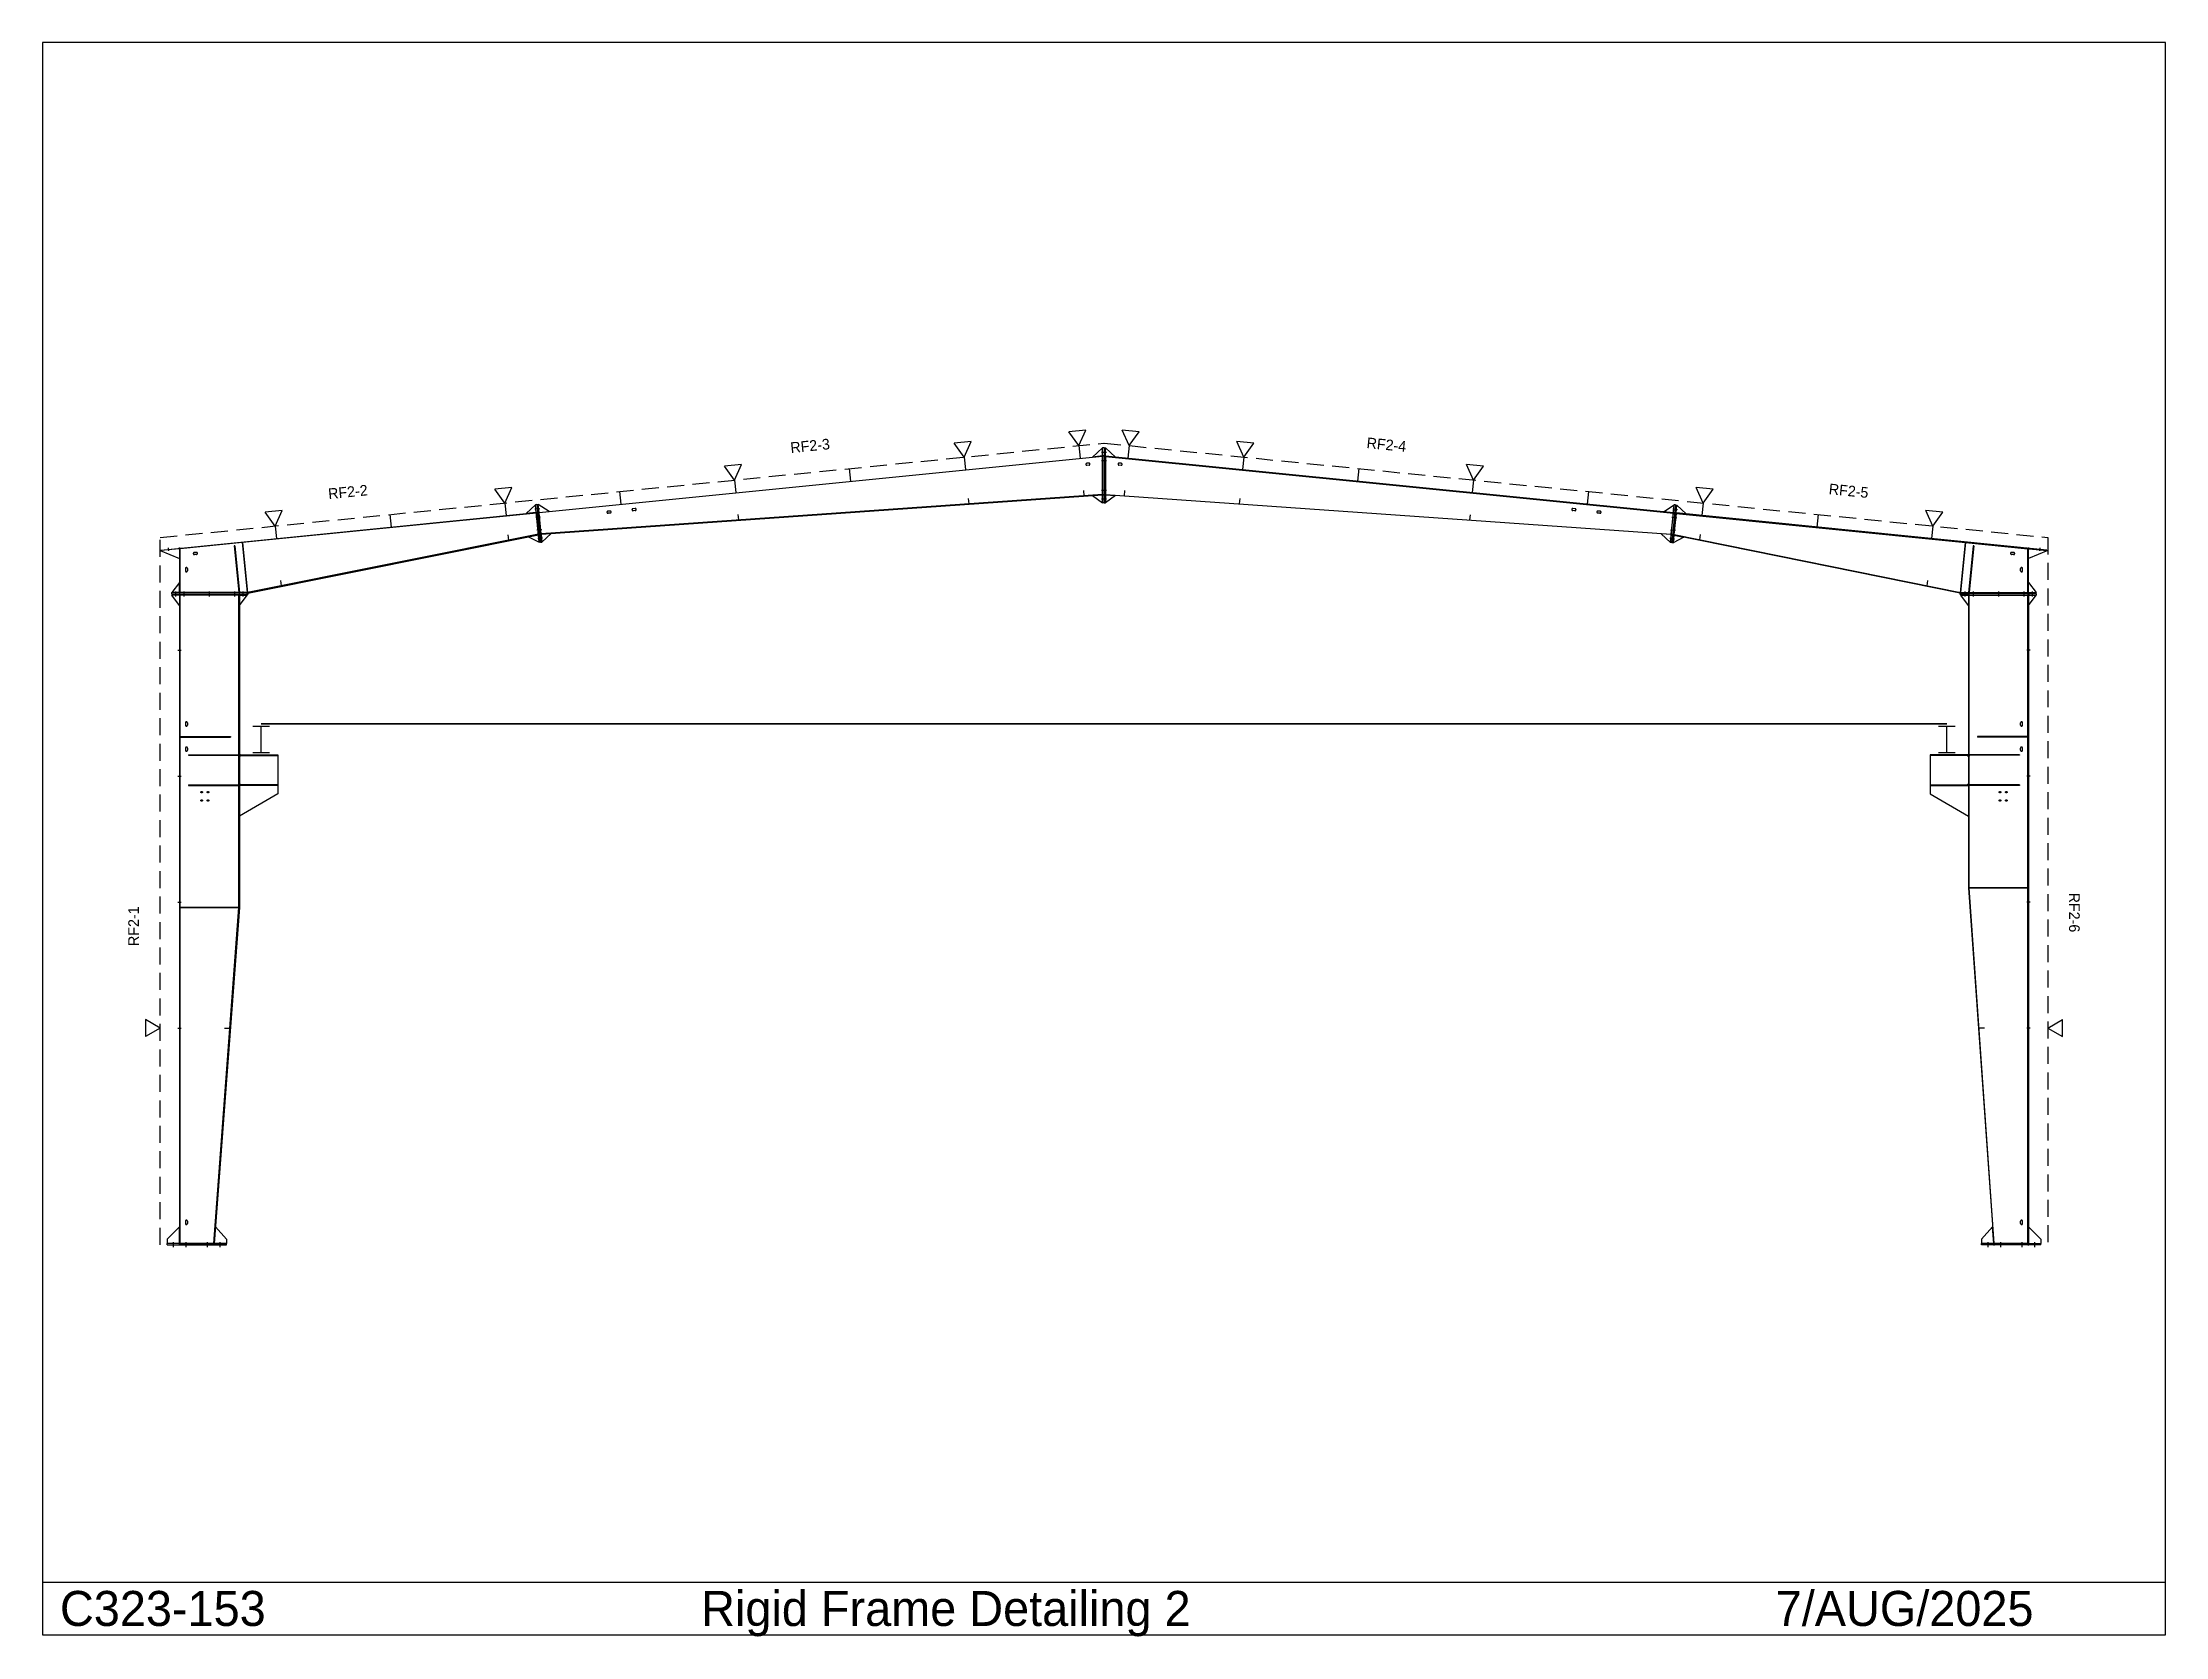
# Model space of a CAD drawing. Extents: x -1403 to 23873, y -4665 to 14314.
import ezdxf

# ---------------------------------------------------------------- set-up
doc = ezdxf.new("R2010")
doc.units = 0
doc.linetypes.add('CONTIN', pattern=[0])
doc.linetypes.add('DASHED', pattern=[303.3, 202.2, -101.1])
doc.layers.get('0').update_dxf_attribs({"linetype": 'CONTIN'})
for name, color, linetype in [('1', 7, 'CONTIN'), ('16', 7, 'CONTIN'), ('17', 7, 'CONTIN'), ('3', 7, 'CONTIN'), ('5', 5, 'DASHED'), ('8', 5, 'DASHED')]:
    doc.layers.add(name, color=color, linetype=linetype)

msp = doc.modelspace()

# ---------------------------------------------------------------- linework, layer by layer
for p, q in [((23872.9, 14313.517), (-1402.9, 14313.517)), ((-1402.9, 14313.517), (-1402.9, -4643.333)), ((23872.9, -4643.333), (23872.9, 14313.517)), ((-1402.9, -4017.757), (23872.9, -4017.757)), ((-1402.9, -4643.333), (23872.9, -4643.333))]:
    msp.add_line(p, q)
at = {"layer": '1'}
for p, q in [((4508.613, 8719.108), (11218.503, 9390.098)), ((11219, 9385.122), (4509.111, 8714.133)), ((11219, 9385.122), (4509.111, 8714.133)), ((11099.001, 9378.146), (11219, 9486.773)), ((11219, 9390.146), (11099.001, 9378.146)), ((11206.301, 9436.723), (11263.7, 9436.723)), ((11206.301, 9436.723), (11263.7, 9436.723)), ((11219, 9385.122), (11218.503, 9390.098)), ((11219, 9486.773), (11219, 9486.773)), ((11219, 9390.146), (11219, 9486.773)), ((11219, 8833.997), (11219, 9486.723)), ((11235, 9486.723), (11219, 9486.723)), ((11219, 9385.122), (11219, 8932.876)), ((11235, 9486.723), (11235, 8833.997)), ((11235, 9486.723), (11235, 8833.997)), ((11235, 9486.723), (11251, 9486.723)), ((11371, 9378.146), (11251, 9486.773)), ((11251, 9486.773), (11251, 9486.773)), ((11251, 9390.146), (11251, 9486.773)), ((11251, 8833.997), (11251, 9486.723)), ((11251, 9390.146), (11371, 9378.146)), ((11251, 9385.122), (11251.497, 9390.098)), ((11251, 9385.122), (11251, 8932.876)), ((11251, 9385.122), (18013.592, 8708.863)), ((11251, 9385.122), (18013.592, 8708.863)), ((18014.09, 8713.838), (11251.497, 9390.098)), ((11206.301, 9336.723), (11263.7, 9336.723)), ((11206.301, 9336.723), (11263.7, 9336.723)), ((11219, 8932.876), (4534.034, 8464.899)), ((11218.65, 8932.851), (4534.183, 8464.91)), ((4534.532, 8459.922), (11219, 8927.862)), ((11219, 8927.862), (11099.001, 8919.463)), ((11099.001, 8919.463), (11219, 8833.997)), ((11206.301, 8981.723), (11263.7, 8981.723)), ((11206.301, 8981.723), (11263.7, 8981.723)), ((11206.301, 8881.722), (11263.7, 8881.722)), ((11206.301, 8881.722), (11263.7, 8881.722)), ((11218.65, 8932.851), (11219, 8927.862)), ((11219, 8927.862), (11219, 8833.997)), ((11251, 8932.876), (17988.668, 8459.633)), ((11251.351, 8932.851), (11251, 8927.862)), ((17988.17, 8454.655), (11251, 8927.862)), ((11251, 8927.862), (11371, 8919.434)), ((11251, 8927.862), (11251, 8833.997)), ((11371, 8919.434), (11251, 8833.997)), ((11251.351, 8932.851), (17988.52, 8459.644)), ((10, 8270.252), (4476.672, 8716.919)), ((4477.269, 8710.949), (10.597, 8264.281)), ((4477.269, 8710.949), (979.248, 8361.146)), ((4357.268, 8704.979), (4467.319, 8810.453)), ((4476.672, 8716.919), (4357.268, 8704.979)), ((4459.657, 8759.438), (4516.772, 8765.148)), ((4459.657, 8759.438), (4516.772, 8765.148)), ((4483.239, 8812.045), (4467.319, 8810.453)), ((4512.096, 8362.686), (4467.319, 8810.453)), ((4467.319, 8810.453), (4467.319, 8810.453)), ((4476.672, 8716.919), (4467.319, 8810.453)), ((4469.608, 8659.934), (4526.723, 8665.646)), ((4469.608, 8659.934), (4526.723, 8665.646)), ((4477.269, 8710.949), (4476.672, 8716.919)), ((4477.269, 8710.949), (4502.303, 8460.609)), ((4483.239, 8812.045), (4499.16, 8813.637)), ((4483.239, 8812.045), (4528.017, 8364.277)), ((4483.239, 8812.045), (4528.017, 8364.277)), ((4543.938, 8365.87), (4499.16, 8813.637)), ((4628.018, 8731.048), (4499.16, 8813.637)), ((4499.16, 8813.637), (4499.16, 8813.637)), ((4508.613, 8719.108), (4499.16, 8813.637)), ((4508.613, 8719.108), (4628.018, 8731.048)), ((4509.111, 8714.133), (4508.613, 8719.108)), ((4534.034, 8464.899), (4509.111, 8714.133)), ((11235, 8833.997), (11219, 8833.997)), ((11219, 8833.997), (11219, 8833.997)), ((11235, 8833.997), (11251, 8833.997)), ((11251, 8833.997), (11251, 8833.997)), ((17894.684, 8725.778), (18023.541, 8808.367)), ((18014.09, 8713.838), (17894.684, 8725.778)), ((17978.766, 8360.6), (18023.541, 8808.367)), ((17988.668, 8459.633), (18013.592, 8708.863)), ((18039.461, 8806.774), (17994.686, 8359.008)), ((18039.461, 8806.774), (17994.686, 8359.008)), ((17995.979, 8660.375), (18053.094, 8654.664)), ((17995.979, 8660.375), (18053.094, 8654.664)), ((18005.928, 8759.878), (18063.045, 8754.167)), ((18005.928, 8759.878), (18063.045, 8754.167)), ((18010.605, 8357.415), (18055.381, 8805.183)), ((18013.592, 8708.863), (18014.09, 8713.838)), ((18014.09, 8713.838), (18023.541, 8808.367)), ((18045.432, 8705.679), (18020.396, 8455.315)), ((18039.461, 8806.774), (18023.541, 8808.367)), ((18023.541, 8808.367), (18023.541, 8808.367)), ((18039.461, 8806.774), (18055.381, 8805.183)), ((18045.432, 8705.679), (18046.029, 8711.648)), ((18045.432, 8705.679), (21490.752, 8361.146)), ((18045.432, 8705.679), (22459.404, 8264.281)), ((18046.029, 8711.648), (18055.381, 8805.183)), ((22460, 8270.252), (18046.029, 8711.648)), ((18046.029, 8711.648), (18165.434, 8699.708)), ((18165.434, 8699.708), (18055.381, 8805.183)), ((18055.381, 8805.183), (18055.381, 8805.183)), ((979.248, 8361.146), (236, 8286.822)), ((1039, 7763.629), (979.248, 8361.146)), ((979.248, 8361.146), (1039, 7763.629)), ((4502.303, 8460.609), (1039, 7763.629)), ((4501.525, 8460.453), (1039, 7763.629)), ((1040.578, 7755.786), (4503.104, 8452.61)), ((4503.104, 8452.61), (4384.884, 8428.818)), ((4384.884, 8428.818), (4512.096, 8362.686)), ((4484.533, 8510.678), (4541.648, 8516.39)), ((4484.533, 8510.678), (4541.648, 8516.39)), ((4494.484, 8411.175), (4551.599, 8416.886)), ((4494.484, 8411.175), (4551.599, 8416.886)), ((4501.525, 8460.453), (4503.104, 8452.61)), ((4503.104, 8452.61), (4512.096, 8362.686)), ((4528.017, 8364.277), (4512.096, 8362.686)), ((4512.096, 8362.686), (4512.096, 8362.686)), ((4528.017, 8364.277), (4543.938, 8365.87)), ((4534.034, 8464.899), (4534.034, 8464.899)), ((4534.183, 8464.91), (4534.532, 8459.922)), ((4534.532, 8459.922), (4654.292, 8468.307)), ((4534.532, 8459.922), (4543.938, 8365.87)), ((4654.292, 8468.307), (4543.938, 8365.87)), ((4543.938, 8365.87), (4543.938, 8365.87)), ((17988.172, 8454.655), (17868.414, 8463.067)), ((17868.414, 8463.067), (17978.766, 8360.6)), ((17971.104, 8411.615), (18028.219, 8405.904)), ((17971.104, 8411.615), (18028.219, 8405.904)), ((17988.172, 8454.655), (17978.766, 8360.6)), ((17994.686, 8359.008), (17978.766, 8360.6)), ((17978.766, 8360.6), (17978.766, 8360.6)), ((17981.053, 8511.119), (18038.168, 8505.408)), ((17981.053, 8511.119), (18038.168, 8505.408)), ((17988.52, 8459.644), (17988.17, 8454.655)), ((17988.668, 8459.633), (17988.668, 8459.633)), ((17994.686, 8359.008), (18010.605, 8357.415)), ((18019.596, 8447.314), (18010.605, 8357.415)), ((18137.799, 8423.343), (18010.605, 8357.415)), ((18010.605, 8357.415), (18010.605, 8357.415)), ((18021.188, 8455.155), (18019.596, 8447.314)), ((21429.41, 7755.789), (18019.596, 8447.314)), ((18019.596, 8447.314), (18137.799, 8423.343)), ((18020.396, 8455.315), (21431, 7763.629)), ((18021.188, 8455.155), (21431, 7763.629)), ((21431, 7763.629), (21490.752, 8361.146)), ((21490.752, 8361.146), (21431, 7763.629)), ((21490.752, 8361.146), (22234, 8286.822)), ((230, 8286.222), (0, 8263.222)), ((0, 8263.222), (230, 8171.222)), ((10.597, 8264.281), (10, 8270.252)), ((236, 8286.222), (230, 8286.222)), ((230, 8286.222), (230, 7763.629)), ((236, 7763.629), (236, 8286.822)), ((236, 7763.629), (236, 8286.222)), ((886.263, 8321.148), (880.293, 8320.552)), ((886.263, 8321.148), (880.293, 8320.552)), ((886.263, 8321.148), (880.293, 8320.552)), ((886.263, 8321.148), (880.293, 8320.552)), ((886.263, 8321.148), (880.293, 8320.552)), ((880.293, 8320.552), (936.015, 7763.331)), ((880.293, 8320.552), (936.015, 7763.331)), ((880.293, 8320.552), (936.015, 7763.331)), ((880.293, 8320.552), (936.015, 7763.331)), ((880.293, 8320.552), (936.015, 7763.331)), ((886.263, 8321.148), (941.985, 7763.928)), ((886.263, 8321.148), (941.985, 7763.928)), ((886.263, 8321.148), (941.985, 7763.928)), ((886.263, 8321.148), (941.985, 7763.928)), ((886.263, 8321.148), (941.985, 7763.928)), ((21583.736, 8321.148), (21528.014, 7763.928)), ((21583.736, 8321.148), (21528.014, 7763.928)), ((21583.736, 8321.148), (21528.014, 7763.928)), ((21583.736, 8321.148), (21528.014, 7763.928)), ((21583.736, 8321.148), (21528.014, 7763.928)), ((21589.709, 8320.552), (21533.986, 7763.331)), ((21589.709, 8320.552), (21533.986, 7763.331)), ((21589.709, 8320.552), (21533.986, 7763.331)), ((21589.709, 8320.552), (21533.986, 7763.331)), ((21589.709, 8320.552), (21533.986, 7763.331)), ((21589.709, 8320.552), (21583.736, 8321.148)), ((21589.709, 8320.552), (21583.736, 8321.148)), ((21589.709, 8320.552), (21583.736, 8321.148)), ((21589.709, 8320.552), (21583.736, 8321.148)), ((21589.709, 8320.552), (21583.736, 8321.148)), ((22234, 7763.629), (22234, 8286.822)), ((22234, 8286.222), (22234, 7763.629)), ((22234, 8286.222), (22240, 8286.222)), ((22240, 7763.629), (22240, 8286.222)), ((22240, 8286.222), (22470, 8263.222)), ((22470, 8263.222), (22240, 8171.222)), ((22459.404, 8264.281), (22460, 8270.252)), ((230, 7883.629), (136, 7763.629)), ((230, 7763.629), (230, 7883.629)), ((22240, 7763.629), (22240, 7883.629)), ((22240, 7883.629), (22334, 7763.629)), ((1036, 7763.629), (136, 7763.629)), ((136, 7747.629), (136, 7763.629)), ((136, 7763.629), (136, 7763.629)), ((230, 7763.629), (136, 7763.629)), ((136, 7747.629), (1036, 7747.629)), ((136, 7747.629), (136, 7731.629)), ((136, 7747.629), (1036, 7747.629)), ((1036, 7731.629), (136, 7731.629)), ((230, 7611.63), (136, 7731.629)), ((136, 7731.629), (136, 7731.629)), ((230, 7731.629), (136, 7731.629)), ((186, 7718.93), (186, 7776.329)), ((186, 7718.93), (186, 7776.329)), ((236, 7763.629), (230, 7763.629)), ((236, 7731.629), (230, 7731.629)), ((230, 7731.629), (230, 16)), ((230, 7731.629), (230, 7611.63)), ((1039, 7763.629), (236, 7763.629)), ((936, 7731.629), (236, 7731.629)), ((236, 4016), (236, 7731.629)), ((236, 16), (236, 7731.629)), ((286, 7718.93), (286, 7776.329)), ((286, 7718.93), (286, 7776.329)), ((586, 7718.93), (586, 7776.329)), ((586, 7718.93), (586, 7776.329)), ((886, 7718.93), (886, 7776.329)), ((886, 7718.93), (886, 7776.329)), ((936, 4016), (936, 7731.629)), ((936, 7731.629), (936, 7731.629)), ((936, 4016), (936, 7731.629)), ((936, 7731.629), (942, 7731.629)), ((941.985, 7763.928), (936.015, 7763.331)), ((941.985, 7763.928), (936.015, 7763.331)), ((941.985, 7763.928), (936.015, 7763.331)), ((941.985, 7763.928), (936.015, 7763.331)), ((941.985, 7763.928), (936.015, 7763.331)), ((942, 7731.629), (942, 4016)), ((942, 7731.629), (942, 7611.63)), ((942, 7611.63), (1036, 7731.629)), ((942, 7731.629), (1036, 7731.629)), ((986, 7718.93), (986, 7776.329)), ((986, 7718.93), (986, 7776.329)), ((1036, 7747.629), (1036, 7763.629)), ((1036, 7747.629), (1036, 7731.629)), ((1036, 7731.629), (1036, 7731.629)), ((1039, 7763.629), (1039, 7763.629)), ((1039, 7763.629), (1039, 7763.629)), ((1039, 7763.629), (1040.578, 7755.786)), ((21431, 7763.629), (21429.41, 7755.789)), ((21431, 7763.629), (21431, 7763.629)), ((21431, 7763.629), (21431, 7763.629)), ((21431, 7763.629), (22234, 7763.629)), ((21434, 7747.629), (21434, 7763.629)), ((21434, 7763.629), (22334, 7763.629)), ((22334, 7747.629), (21434, 7747.629)), ((22334, 7747.629), (21434, 7747.629)), ((21434, 7747.629), (21434, 7731.629)), ((21434, 7731.629), (22334, 7731.629)), ((21528, 7611.63), (21434, 7731.629)), ((21434, 7731.629), (21434, 7731.629)), ((21528, 7731.629), (21434, 7731.629)), ((21484.002, 7776.329), (21484.002, 7718.93)), ((21484.002, 7776.329), (21484.002, 7718.93)), ((21534, 7731.629), (21528, 7731.629)), ((21528, 7731.629), (21528, 4250)), ((21528, 7731.629), (21528, 7611.63)), ((21533.986, 7763.331), (21528.014, 7763.928)), ((21533.986, 7763.331), (21528.014, 7763.928)), ((21533.986, 7763.331), (21528.014, 7763.928)), ((21533.986, 7763.331), (21528.014, 7763.928)), ((21533.986, 7763.331), (21528.014, 7763.928)), ((21534, 4250), (21534, 7731.629)), ((21534, 7731.629), (21534, 7731.629)), ((21534, 7731.629), (22234, 7731.629)), ((21534, 4250), (21534, 7731.629)), ((21584, 7776.329), (21584, 7718.93)), ((21584, 7776.329), (21584, 7718.93)), ((21884, 7776.329), (21884, 7718.93)), ((21884, 7776.329), (21884, 7718.93)), ((22184, 7776.329), (22184, 7718.93)), ((22184, 7776.329), (22184, 7718.93)), ((22234, 7763.629), (22240, 7763.629)), ((22234, 4250), (22234, 7731.629)), ((22234, 16), (22234, 7731.629)), ((22234, 7731.629), (22240, 7731.629)), ((22240, 7763.629), (22334, 7763.629)), ((22240, 7731.629), (22240, 16)), ((22240, 7731.629), (22240, 7611.63)), ((22240, 7611.63), (22334, 7731.629)), ((22240, 7731.629), (22334, 7731.629)), ((22284, 7776.329), (22284, 7718.93)), ((22284, 7776.329), (22284, 7718.93)), ((22334, 7747.629), (22334, 7763.629)), ((22334, 7763.629), (22334, 7763.629)), ((22334, 7747.629), (22334, 7731.629)), ((22334, 7731.629), (22334, 7731.629)), ((236, 6050), (836, 6050)), ((236, 6050), (236, 6044)), ((236, 6050), (836, 6050)), ((236, 6050), (236, 6044)), ((236, 6050), (836, 6050)), ((236, 6050), (236, 6044)), ((236, 6050), (836, 6050)), ((236, 6050), (236, 6044)), ((236, 6050), (836, 6050)), ((236, 6050), (236, 6044)), ((236, 6044), (836, 6044)), ((236, 6044), (836, 6044)), ((236, 6044), (836, 6044)), ((236, 6044), (836, 6044)), ((236, 6044), (836, 6044)), ((336, 5834), (936, 5834)), ((336, 5834), (336, 5828)), ((336, 5834), (936, 5834)), ((336, 5834), (336, 5828)), ((336, 5834), (936, 5834)), ((336, 5834), (336, 5828)), ((336, 5834), (936, 5834)), ((336, 5834), (336, 5828)), ((336, 5834), (936, 5834)), ((336, 5834), (336, 5828)), ((336, 5828), (936, 5828)), ((336, 5828), (936, 5828)), ((336, 5828), (936, 5828)), ((336, 5828), (936, 5828)), ((336, 5828), (936, 5828)), ((836, 6050), (836, 6044)), ((836, 6050), (836, 6044)), ((836, 6050), (836, 6044)), ((836, 6050), (836, 6044)), ((836, 6050), (836, 6044)), ((936, 5834), (936, 5828)), ((936, 5834), (936, 5828)), ((936, 5834), (936, 5828)), ((936, 5834), (936, 5828)), ((936, 5834), (936, 5828)), ((942, 5834), (1400, 5834)), ((942, 5834), (1400, 5834)), ((942, 5834), (1400, 5834)), ((942, 5834), (1400, 5834)), ((942, 5834), (1400, 5834)), ((942, 5826), (1400, 5826)), ((942, 5826), (1400, 5826)), ((942, 5826), (1400, 5826)), ((942, 5826), (1400, 5826)), ((942, 5826), (1400, 5826)), ((1400, 5834), (1400, 5468)), ((1400, 5834), (1400, 5468)), ((1400, 5834), (1400, 5468)), ((1400, 5834), (1400, 5468)), ((1400, 5834), (1400, 5468)), ((21528, 5834), (21070, 5834)), ((21070, 5834), (21070, 5468)), ((21528, 5834), (21070, 5834)), ((21070, 5834), (21070, 5468)), ((21528, 5834), (21070, 5834)), ((21070, 5834), (21070, 5468)), ((21528, 5834), (21070, 5834)), ((21070, 5834), (21070, 5468)), ((21528, 5834), (21070, 5834)), ((21070, 5834), (21070, 5468)), ((21528, 5826), (21070, 5826)), ((21528, 5826), (21070, 5826)), ((21528, 5826), (21070, 5826)), ((21528, 5826), (21070, 5826)), ((21528, 5826), (21070, 5826)), ((22134, 5834), (21534, 5834)), ((21534, 5834), (21534, 5828)), ((22134, 5834), (21534, 5834)), ((21534, 5834), (21534, 5828)), ((22134, 5834), (21534, 5834)), ((21534, 5834), (21534, 5828)), ((22134, 5834), (21534, 5834)), ((21534, 5834), (21534, 5828)), ((22134, 5834), (21534, 5834)), ((21534, 5834), (21534, 5828)), ((22134, 5828), (21534, 5828)), ((22134, 5828), (21534, 5828)), ((22134, 5828), (21534, 5828)), ((22134, 5828), (21534, 5828)), ((22134, 5828), (21534, 5828)), ((22234, 6050), (21634, 6050)), ((21634, 6050), (21634, 6044)), ((22234, 6050), (21634, 6050)), ((21634, 6050), (21634, 6044)), ((22234, 6050), (21634, 6050)), ((21634, 6050), (21634, 6044)), ((22234, 6050), (21634, 6050)), ((21634, 6050), (21634, 6044)), ((22234, 6050), (21634, 6050)), ((21634, 6050), (21634, 6044)), ((22234, 6044), (21634, 6044)), ((22234, 6044), (21634, 6044)), ((22234, 6044), (21634, 6044)), ((22234, 6044), (21634, 6044)), ((22234, 6044), (21634, 6044)), ((22134, 5834), (22134, 5828)), ((22134, 5834), (22134, 5828)), ((22134, 5834), (22134, 5828)), ((22134, 5834), (22134, 5828)), ((22134, 5834), (22134, 5828)), ((22234, 6050), (22234, 6044)), ((22234, 6050), (22234, 6044)), ((22234, 6050), (22234, 6044)), ((22234, 6050), (22234, 6044)), ((22234, 6050), (22234, 6044)), ((336, 5474), (936, 5474)), ((336, 5474), (336, 5468)), ((336, 5474), (936, 5474)), ((336, 5474), (336, 5468)), ((336, 5474), (936, 5474)), ((336, 5474), (336, 5468)), ((336, 5474), (936, 5474)), ((336, 5474), (336, 5468)), ((336, 5474), (936, 5474)), ((336, 5474), (336, 5468)), ((336, 5468), (936, 5468)), ((336, 5468), (936, 5468)), ((336, 5468), (936, 5468)), ((336, 5468), (936, 5468)), ((336, 5468), (936, 5468)), ((936, 5474), (936, 5468)), ((936, 5474), (936, 5468)), ((936, 5474), (936, 5468)), ((936, 5474), (936, 5468)), ((936, 5474), (936, 5468)), ((1400, 5476), (942, 5476)), ((1400, 5476), (942, 5476)), ((1400, 5476), (942, 5476)), ((1400, 5476), (942, 5476)), ((1400, 5476), (942, 5476)), ((1400, 5468), (942, 5468)), ((1400, 5468), (942, 5468)), ((1400, 5468), (942, 5468)), ((1400, 5468), (942, 5468)), ((1400, 5468), (942, 5468)), ((1400, 5368), (942, 5103.573)), ((1400, 5468), (1400, 5368)), ((21070, 5476), (21528, 5476)), ((21070, 5476), (21528, 5476)), ((21070, 5476), (21528, 5476)), ((21070, 5476), (21528, 5476)), ((21070, 5476), (21528, 5476)), ((21070, 5468), (21528, 5468)), ((21070, 5468), (21070, 5368)), ((21070, 5468), (21528, 5468)), ((21070, 5468), (21528, 5468)), ((21070, 5468), (21528, 5468)), ((21070, 5468), (21528, 5468)), ((21070, 5368), (21528, 5103.573)), ((22134, 5474), (21534, 5474)), ((21534, 5474), (21534, 5468)), ((22134, 5474), (21534, 5474)), ((21534, 5474), (21534, 5468)), ((22134, 5474), (21534, 5474)), ((21534, 5474), (21534, 5468)), ((22134, 5474), (21534, 5474)), ((21534, 5474), (21534, 5468)), ((22134, 5474), (21534, 5474)), ((21534, 5474), (21534, 5468)), ((22134, 5468), (21534, 5468)), ((22134, 5468), (21534, 5468)), ((22134, 5468), (21534, 5468)), ((22134, 5468), (21534, 5468)), ((22134, 5468), (21534, 5468)), ((22134, 5474), (22134, 5468)), ((22134, 5474), (22134, 5468)), ((22134, 5474), (22134, 5468)), ((22134, 5474), (22134, 5468)), ((22134, 5474), (22134, 5468)), ((21534, 4250), (21528, 4250)), ((21534, 4250), (21528.014, 4249.576)), ((21528.014, 4249.576), (21827.984, 16)), ((21834.002, 16), (21534, 4250)), ((21534, 4250), (21534, 4250)), ((21534, 4250), (22234, 4250)), ((22234, 4250), (21534, 4250)), ((21833.971, 16.424), (21534, 4250)), ((22234, 16), (22234, 4250)), ((936, 4016), (236, 4016)), ((236, 16), (236, 4016)), ((236, 4016), (936, 4016)), ((636, 16), (936, 4016)), ((636.034, 16.449), (936, 4016)), ((941.983, 4015.551), (642.017, 16)), ((936, 4016), (936, 4016)), ((936, 4016), (941.983, 4015.551)), ((936, 4016), (942, 4016)), ((230, 213), (83, 66)), ((83, 66), (83, 16)), ((787.808, 16), (83, 16)), ((83, 0), (83, 16)), ((230, 16), (83, 16)), ((83, 0), (787.808, 0)), ((158, -28.7), (158, 28.7)), ((230, 16), (230, 213)), ((236, 16), (230, 16)), ((236, 16), (636, 16)), ((308, -28.7), (308, 28.7)), ((562.808, -28.7), (562.808, 28.7)), ((636.034, 16.449), (642.017, 16)), ((642.017, 16), (656.701, 211.792)), ((642.017, 16), (787.808, 16)), ((656.701, 211.792), (787.808, 66)), ((712.808, -28.7), (712.808, 28.7)), ((787.808, 66), (787.808, 16)), ((787.808, 0), (787.808, 16)), ((21814.107, 211.858), (21682.127, 66)), ((21682.127, 66), (21682.127, 16)), ((21682.127, 0), (21682.127, 16)), ((21682.127, 16), (22387, 16)), ((21827.984, 16), (21682.127, 16)), ((22387, 0), (21682.127, 0)), ((21757.127, 28.7), (21757.127, -28.7)), ((21827.984, 16), (21814.107, 211.858)), ((21833.971, 16.424), (21827.984, 16)), ((22234, 16), (21834.002, 16)), ((21907.127, 28.7), (21907.127, -28.7)), ((22162, 28.7), (22162, -28.7)), ((22234, 16), (22240, 16)), ((22240, 16), (22240, 213)), ((22240, 213), (22387, 66)), ((22240, 16), (22387, 16)), ((22312, 28.7), (22312, -28.7)), ((22387, 66), (22387, 16)), ((22387, 0), (22387, 16))]:
    msp.add_line(p, q, dxfattribs=at)
for centre, radius in [((11235, 9391.747), 6.35), ((11235, 9391.747), 6.35), ((11235, 8928.987), 6.35), ((11235, 8928.983), 6.35), ((4492.593, 8718.511), 6.35), ((4492.692, 8717.516), 6.35), ((18030.01, 8712.245), 6.35), ((18030.109, 8713.241), 6.35), ((4518.563, 8458.805), 6.35), ((4518.866, 8455.782), 6.35), ((18003.836, 8450.511), 6.35), ((18004.139, 8453.534), 6.35), ((230, 8292.252), 6.35), ((22240, 8292.252), 6.35), ((230, 7747.629), 6.35), ((230, 7747.629), 6.35), ((942, 7747.629), 6.35), ((1036, 7747.629), 6.35), ((21434, 7747.629), 6.35), ((21528, 7747.629), 6.35), ((22240, 7747.629), 6.35), ((22240, 7747.629), 6.35), ((942, 5826), 12.7), ((21528, 5826), 12.7), ((942, 5476), 12.7), ((21528, 5476), 12.7), ((230, 0), 6.35), ((640.817, 0), 6.35), ((21829.119, 0), 6.35), ((22240, 0), 6.35)]:
    msp.add_circle(centre, radius, dxfattribs=at)
at = {"layer": '17'}
for p, q in [((11228.65, 9391.747), (11241.351, 9391.747)), ((11228.65, 9391.747), (11241.351, 9391.747)), ((11228.65, 9391.747), (11241.351, 9391.747)), ((11228.65, 9391.747), (11241.351, 9391.747)), ((11228.65, 9391.747), (11241.351, 9391.747)), ((11228.65, 9391.747), (11241.351, 9391.747)), ((11228.65, 9391.747), (11241.351, 9391.747)), ((11228.65, 9391.747), (11241.351, 9391.747)), ((11228.65, 9391.747), (11241.351, 9391.747)), ((11228.65, 9391.747), (11241.351, 9391.747)), ((11235, 9385.397), (11235, 9398.098)), ((11235, 9385.397), (11235, 9398.098)), ((11235, 9385.397), (11235, 9398.098)), ((11235, 9385.397), (11235, 9398.098)), ((11235, 9385.397), (11235, 9398.098)), ((11235, 9385.397), (11235, 9398.098)), ((11235, 9385.397), (11235, 9398.098)), ((11235, 9385.397), (11235, 9398.098)), ((11235, 9385.397), (11235, 9398.098)), ((11235, 9385.397), (11235, 9398.098)), ((11228.65, 8928.987), (11241.351, 8928.987)), ((11228.65, 8928.987), (11241.351, 8928.987)), ((11228.65, 8928.987), (11241.351, 8928.987)), ((11228.65, 8928.987), (11241.351, 8928.987)), ((11228.65, 8928.987), (11241.351, 8928.987)), ((11228.65, 8928.983), (11241.351, 8928.983)), ((11228.65, 8928.983), (11241.351, 8928.983)), ((11228.65, 8928.983), (11241.351, 8928.983)), ((11228.65, 8928.983), (11241.351, 8928.983)), ((11228.65, 8928.983), (11241.351, 8928.983)), ((11235, 8922.638), (11235, 8935.338)), ((11235, 8922.638), (11235, 8935.338)), ((11235, 8922.638), (11235, 8935.338)), ((11235, 8922.638), (11235, 8935.338)), ((11235, 8922.638), (11235, 8935.338)), ((11235, 8922.634), (11235, 8935.334)), ((11235, 8922.634), (11235, 8935.334)), ((11235, 8922.634), (11235, 8935.334)), ((11235, 8922.634), (11235, 8935.334)), ((11235, 8922.634), (11235, 8935.334)), ((4486.243, 8718.511), (4498.943, 8718.511)), ((4486.243, 8718.511), (4498.943, 8718.511)), ((4486.243, 8718.511), (4498.943, 8718.511)), ((4486.243, 8718.511), (4498.943, 8718.511)), ((4486.243, 8718.511), (4498.943, 8718.511)), ((4486.342, 8717.516), (4499.042, 8717.516)), ((4486.342, 8717.516), (4499.042, 8717.516)), ((4486.342, 8717.516), (4499.042, 8717.516)), ((4486.342, 8717.516), (4499.042, 8717.516)), ((4486.342, 8717.516), (4499.042, 8717.516)), ((4492.593, 8712.161), (4492.593, 8724.861)), ((4492.593, 8712.161), (4492.593, 8724.861)), ((4492.593, 8712.161), (4492.593, 8724.861)), ((4492.593, 8712.161), (4492.593, 8724.861)), ((4492.593, 8712.161), (4492.593, 8724.861)), ((4492.692, 8711.166), (4492.692, 8723.866)), ((4492.692, 8711.166), (4492.692, 8723.866)), ((4492.692, 8711.166), (4492.692, 8723.866)), ((4492.692, 8711.166), (4492.692, 8723.866)), ((4492.692, 8711.166), (4492.692, 8723.866)), ((18023.66, 8712.245), (18036.359, 8712.245)), ((18023.66, 8712.245), (18036.359, 8712.245)), ((18023.66, 8712.245), (18036.359, 8712.245)), ((18023.66, 8712.245), (18036.359, 8712.245)), ((18023.66, 8712.245), (18036.359, 8712.245)), ((18023.758, 8713.241), (18036.459, 8713.241)), ((18023.758, 8713.241), (18036.459, 8713.241)), ((18023.758, 8713.241), (18036.459, 8713.241)), ((18023.758, 8713.241), (18036.459, 8713.241)), ((18023.758, 8713.241), (18036.459, 8713.241)), ((18030.01, 8705.896), (18030.01, 8718.596)), ((18030.01, 8705.896), (18030.01, 8718.596)), ((18030.01, 8705.896), (18030.01, 8718.596)), ((18030.01, 8705.896), (18030.01, 8718.596)), ((18030.01, 8705.896), (18030.01, 8718.596)), ((18030.109, 8706.891), (18030.109, 8719.591)), ((18030.109, 8706.891), (18030.109, 8719.591)), ((18030.109, 8706.891), (18030.109, 8719.591)), ((18030.109, 8706.891), (18030.109, 8719.591)), ((18030.109, 8706.891), (18030.109, 8719.591)), ((4512.214, 8458.805), (4524.914, 8458.805)), ((4512.214, 8458.805), (4524.914, 8458.805)), ((4512.214, 8458.805), (4524.914, 8458.805)), ((4512.214, 8458.805), (4524.914, 8458.805)), ((4512.214, 8458.805), (4524.914, 8458.805)), ((4512.516, 8455.782), (4525.216, 8455.782)), ((4512.516, 8455.782), (4525.216, 8455.782)), ((4512.516, 8455.782), (4525.216, 8455.782)), ((4512.516, 8455.782), (4525.216, 8455.782)), ((4512.516, 8455.782), (4525.216, 8455.782)), ((4518.563, 8452.454), (4518.563, 8465.154)), ((4518.563, 8452.454), (4518.563, 8465.154)), ((4518.563, 8452.454), (4518.563, 8465.154)), ((4518.563, 8452.454), (4518.563, 8465.154)), ((4518.563, 8452.454), (4518.563, 8465.154)), ((4518.866, 8449.433), (4518.866, 8462.132)), ((4518.866, 8449.433), (4518.866, 8462.132)), ((4518.866, 8449.433), (4518.866, 8462.132)), ((4518.866, 8449.433), (4518.866, 8462.132)), ((4518.866, 8449.433), (4518.866, 8462.132)), ((17997.486, 8450.511), (18010.186, 8450.511)), ((17997.486, 8450.511), (18010.186, 8450.511)), ((17997.486, 8450.511), (18010.186, 8450.511)), ((17997.486, 8450.511), (18010.186, 8450.511)), ((17997.486, 8450.511), (18010.186, 8450.511)), ((17997.787, 8453.534), (18010.488, 8453.534)), ((17997.787, 8453.534), (18010.488, 8453.534)), ((17997.787, 8453.534), (18010.488, 8453.534)), ((17997.787, 8453.534), (18010.488, 8453.534)), ((17997.787, 8453.534), (18010.488, 8453.534)), ((18003.836, 8444.161), (18003.836, 8456.861)), ((18003.836, 8444.161), (18003.836, 8456.861)), ((18003.836, 8444.161), (18003.836, 8456.861)), ((18003.836, 8444.161), (18003.836, 8456.861)), ((18003.836, 8444.161), (18003.836, 8456.861)), ((18004.139, 8447.185), (18004.139, 8459.884)), ((18004.139, 8447.185), (18004.139, 8459.884)), ((18004.139, 8447.185), (18004.139, 8459.884)), ((18004.139, 8447.185), (18004.139, 8459.884)), ((18004.139, 8447.185), (18004.139, 8459.884)), ((223.65, 8292.252), (236.35, 8292.252)), ((223.65, 8292.252), (236.35, 8292.252)), ((223.65, 8292.252), (236.35, 8292.252)), ((223.65, 8292.252), (236.35, 8292.252)), ((223.65, 8292.252), (236.35, 8292.252)), ((230, 8285.902), (230, 8298.602)), ((230, 8285.902), (230, 8298.602)), ((230, 8285.902), (230, 8298.602)), ((230, 8285.902), (230, 8298.602)), ((230, 8285.902), (230, 8298.602)), ((22233.65, 8292.252), (22246.35, 8292.252)), ((22233.65, 8292.252), (22246.35, 8292.252)), ((22233.65, 8292.252), (22246.35, 8292.252)), ((22233.65, 8292.252), (22246.35, 8292.252)), ((22233.65, 8292.252), (22246.35, 8292.252)), ((22240, 8285.902), (22240, 8298.602)), ((22240, 8285.902), (22240, 8298.602)), ((22240, 8285.902), (22240, 8298.602)), ((22240, 8285.902), (22240, 8298.602)), ((22240, 8285.902), (22240, 8298.602)), ((223.65, 7747.629), (236.35, 7747.629)), ((223.65, 7747.629), (236.35, 7747.629)), ((223.65, 7747.629), (236.35, 7747.629)), ((223.65, 7747.629), (236.35, 7747.629)), ((223.65, 7747.629), (236.35, 7747.629)), ((223.65, 7747.629), (236.35, 7747.629)), ((223.65, 7747.629), (236.35, 7747.629)), ((223.65, 7747.629), (236.35, 7747.629)), ((223.65, 7747.629), (236.35, 7747.629)), ((223.65, 7747.629), (236.35, 7747.629)), ((230, 7741.279), (230, 7753.979)), ((230, 7741.279), (230, 7753.979)), ((230, 7741.279), (230, 7753.979)), ((230, 7741.279), (230, 7753.979)), ((230, 7741.279), (230, 7753.979)), ((230, 7741.279), (230, 7753.979)), ((230, 7741.279), (230, 7753.979)), ((230, 7741.279), (230, 7753.979)), ((230, 7741.279), (230, 7753.979)), ((230, 7741.279), (230, 7753.979)), ((935.65, 7747.629), (948.35, 7747.629)), ((935.65, 7747.629), (948.35, 7747.629)), ((935.65, 7747.629), (948.35, 7747.629)), ((935.65, 7747.629), (948.35, 7747.629)), ((935.65, 7747.629), (948.35, 7747.629)), ((942, 7741.279), (942, 7753.979)), ((942, 7741.279), (942, 7753.979)), ((942, 7741.279), (942, 7753.979)), ((942, 7741.279), (942, 7753.979)), ((942, 7741.279), (942, 7753.979)), ((1029.65, 7747.629), (1042.35, 7747.629)), ((1029.65, 7747.629), (1042.35, 7747.629)), ((1029.65, 7747.629), (1042.35, 7747.629)), ((1029.65, 7747.629), (1042.35, 7747.629)), ((1029.65, 7747.629), (1042.35, 7747.629)), ((1036, 7741.279), (1036, 7753.979)), ((1036, 7741.279), (1036, 7753.979)), ((1036, 7741.279), (1036, 7753.979)), ((1036, 7741.279), (1036, 7753.979)), ((1036, 7741.279), (1036, 7753.979)), ((21427.65, 7747.629), (21440.35, 7747.629)), ((21427.65, 7747.629), (21440.35, 7747.629)), ((21427.65, 7747.629), (21440.35, 7747.629)), ((21427.65, 7747.629), (21440.35, 7747.629)), ((21427.65, 7747.629), (21440.35, 7747.629)), ((21434, 7741.279), (21434, 7753.979)), ((21434, 7741.279), (21434, 7753.979)), ((21434, 7741.279), (21434, 7753.979)), ((21434, 7741.279), (21434, 7753.979)), ((21434, 7741.279), (21434, 7753.979)), ((21521.65, 7747.629), (21534.35, 7747.629)), ((21521.65, 7747.629), (21534.35, 7747.629)), ((21521.65, 7747.629), (21534.35, 7747.629)), ((21521.65, 7747.629), (21534.35, 7747.629)), ((21521.65, 7747.629), (21534.35, 7747.629)), ((21528, 7741.279), (21528, 7753.979)), ((21528, 7741.279), (21528, 7753.979)), ((21528, 7741.279), (21528, 7753.979)), ((21528, 7741.279), (21528, 7753.979)), ((21528, 7741.279), (21528, 7753.979)), ((22233.65, 7747.629), (22246.35, 7747.629)), ((22233.65, 7747.629), (22246.35, 7747.629)), ((22233.65, 7747.629), (22246.35, 7747.629)), ((22233.65, 7747.629), (22246.35, 7747.629)), ((22233.65, 7747.629), (22246.35, 7747.629)), ((22233.65, 7747.629), (22246.35, 7747.629)), ((22233.65, 7747.629), (22246.35, 7747.629)), ((22233.65, 7747.629), (22246.35, 7747.629)), ((22233.65, 7747.629), (22246.35, 7747.629)), ((22233.65, 7747.629), (22246.35, 7747.629)), ((22240, 7741.279), (22240, 7753.979)), ((22240, 7741.279), (22240, 7753.979)), ((22240, 7741.279), (22240, 7753.979)), ((22240, 7741.279), (22240, 7753.979)), ((22240, 7741.279), (22240, 7753.979)), ((22240, 7741.279), (22240, 7753.979)), ((22240, 7741.279), (22240, 7753.979)), ((22240, 7741.279), (22240, 7753.979)), ((22240, 7741.279), (22240, 7753.979)), ((22240, 7741.279), (22240, 7753.979)), ((223.65, 0), (236.35, 0)), ((223.65, 0), (236.35, 0)), ((223.65, 0), (236.35, 0)), ((223.65, 0), (236.35, 0)), ((223.65, 0), (236.35, 0)), ((230, -6.35), (230, 6.35)), ((230, -6.35), (230, 6.35)), ((230, -6.35), (230, 6.35)), ((230, -6.35), (230, 6.35)), ((230, -6.35), (230, 6.35)), ((634.467, 0), (647.167, 0)), ((634.467, 0), (647.167, 0)), ((634.467, 0), (647.167, 0)), ((634.467, 0), (647.167, 0)), ((634.467, 0), (647.167, 0)), ((640.817, -6.35), (640.817, 6.35)), ((640.817, -6.35), (640.817, 6.35)), ((640.817, -6.35), (640.817, 6.35)), ((640.817, -6.35), (640.817, 6.35)), ((640.817, -6.35), (640.817, 6.35)), ((21822.77, 0), (21835.471, 0)), ((21822.77, 0), (21835.471, 0)), ((21822.77, 0), (21835.471, 0)), ((21822.77, 0), (21835.471, 0)), ((21822.77, 0), (21835.471, 0)), ((21829.119, -6.35), (21829.119, 6.35)), ((21829.119, -6.35), (21829.119, 6.35)), ((21829.119, -6.35), (21829.119, 6.35)), ((21829.119, -6.35), (21829.119, 6.35)), ((21829.119, -6.35), (21829.119, 6.35)), ((22233.65, 0), (22246.35, 0)), ((22233.65, 0), (22246.35, 0)), ((22233.65, 0), (22246.35, 0)), ((22233.65, 0), (22246.35, 0)), ((22233.65, 0), (22246.35, 0)), ((22240, -6.35), (22240, 6.35)), ((22240, -6.35), (22240, 6.35)), ((22240, -6.35), (22240, 6.35)), ((22240, -6.35), (22240, 6.35)), ((22240, -6.35), (22240, 6.35))]:
    msp.add_line(p, q, dxfattribs=at)
at = {"layer": '3'}
for p, q in [((11019.983, 9698.884), (10817.748, 9678.568)), ((11019.983, 9698.884), (10817.748, 9678.568)), ((10936.454, 9513.646), (10817.748, 9678.568)), ((10936.454, 9513.646), (10817.748, 9678.568)), ((10936.454, 9513.646), (11019.983, 9698.884)), ((10936.454, 9513.646), (11019.983, 9698.884)), ((11533.512, 9513.649), (11449.814, 9698.812)), ((11652.067, 9678.679), (11449.814, 9698.812)), ((11533.512, 9513.649), (11449.814, 9698.812)), ((11652.067, 9678.679), (11449.814, 9698.812)), ((11533.512, 9513.649), (11652.067, 9678.679)), ((11533.512, 9513.649), (11652.067, 9678.679)), ((9653.002, 9562.186), (9450.767, 9541.869)), ((9653.002, 9562.186), (9450.767, 9541.869)), ((9569.473, 9376.947), (9450.767, 9541.869)), ((9569.473, 9376.947), (9450.767, 9541.869)), ((9569.473, 9376.947), (9653.002, 9562.186)), ((9569.473, 9376.947), (9653.002, 9562.186)), ((12900.592, 9376.941), (12816.895, 9562.104)), ((13019.147, 9541.971), (12816.895, 9562.104)), ((12900.592, 9376.941), (12816.895, 9562.104)), ((13019.147, 9541.971), (12816.895, 9562.104)), ((12900.592, 9376.941), (13019.147, 9541.971)), ((12900.592, 9376.941), (13019.147, 9541.971)), ((6918.838, 9288.77), (6716.603, 9268.453)), ((6918.838, 9288.77), (6716.603, 9268.453)), ((6835.308, 9103.532), (6716.603, 9268.453)), ((6835.308, 9103.532), (6716.603, 9268.453)), ((6835.308, 9103.532), (6918.838, 9288.77)), ((6835.308, 9103.532), (6918.838, 9288.77)), ((15634.658, 9103.535), (15550.961, 9288.697)), ((15753.214, 9268.564), (15550.961, 9288.697)), ((15634.658, 9103.535), (15550.961, 9288.697)), ((15753.214, 9268.564), (15550.961, 9288.697)), ((15634.658, 9103.535), (15753.214, 9268.564)), ((15634.658, 9103.535), (15753.214, 9268.564)), ((4184.674, 9015.353), (3982.439, 8995.037)), ((4184.674, 9015.353), (3982.439, 8995.037)), ((4101.145, 8830.115), (3982.439, 8995.037)), ((4101.145, 8830.115), (3982.439, 8995.037)), ((4101.145, 8830.115), (4184.674, 9015.353)), ((4101.145, 8830.115), (4184.674, 9015.353)), ((18368.82, 8830.118), (18285.123, 9015.28)), ((18487.377, 8995.147), (18285.123, 9015.28)), ((18368.82, 8830.118), (18285.123, 9015.28)), ((18487.377, 8995.147), (18285.123, 9015.28)), ((18368.82, 8830.118), (18487.377, 8995.147)), ((18368.82, 8830.118), (18487.377, 8995.147)), ((1450.611, 8741.946), (1248.376, 8721.63)), ((1450.611, 8741.946), (1248.376, 8721.63)), ((1367.082, 8556.709), (1248.376, 8721.63)), ((1367.082, 8556.709), (1248.376, 8721.63)), ((1367.082, 8556.709), (1450.611, 8741.946)), ((1367.082, 8556.709), (1450.611, 8741.946)), ((21102.982, 8556.702), (21019.285, 8741.864)), ((21221.539, 8721.731), (21019.285, 8741.864)), ((21102.982, 8556.702), (21019.285, 8741.864)), ((21221.539, 8721.731), (21019.285, 8741.864)), ((21102.982, 8556.702), (21221.539, 8721.731)), ((21102.982, 8556.702), (21221.539, 8721.731)), ((1100, 6174.6), (1300, 6174.6)), ((1200, 6200), (1200, 6200)), ((1200, 6200), (21270, 6200)), ((21270, 6200), (1200, 6200)), ((1200, 5859.4), (1200, 6174.6)), ((21170, 6174.6), (21370, 6174.6)), ((21270, 6200), (21270, 6200)), ((21270, 5859.4), (21270, 6174.6)), ((1100, 5859.4), (1300, 5859.4)), ((21170, 5859.4), (21370, 5859.4)), ((0, 2580), (-176.007, 2681.547)), ((-176.007, 2681.547), (-175.915, 2478.294)), ((0, 2580), (-176.007, 2681.547)), ((-176.007, 2681.547), (-175.915, 2478.294)), ((0, 2580), (-175.915, 2478.294)), ((0, 2580), (-175.915, 2478.294)), ((22470, 2580), (22645.916, 2681.707)), ((22470, 2580), (22645.916, 2681.707)), ((22470, 2580), (22646.006, 2478.453)), ((22470, 2580), (22646.006, 2478.453)), ((22646.006, 2478.453), (22645.916, 2681.707)), ((22646.006, 2478.453), (22645.916, 2681.707))]:
    msp.add_line(p, q, dxfattribs=at)
at = {"layer": '5'}
for p, q in [((9569.473, 9376.947), (9584.397, 9227.692)), ((9569.473, 9376.947), (9584.397, 9227.692)), ((9569.473, 9376.947), (9584.397, 9227.692)), ((9569.473, 9376.947), (9584.397, 9227.692)), ((9569.473, 9376.947), (9584.397, 9227.692)), ((10936.454, 9513.646), (10951.38, 9364.391)), ((10936.454, 9513.646), (10951.38, 9364.391)), ((10936.454, 9513.646), (10951.38, 9364.391)), ((10936.454, 9513.646), (10951.38, 9364.391)), ((10936.454, 9513.646), (10951.38, 9364.391)), ((11533.512, 9513.648), (11518.586, 9364.395)), ((11533.512, 9513.648), (11518.586, 9364.395)), ((11533.512, 9513.648), (11518.586, 9364.395)), ((11533.512, 9513.648), (11518.586, 9364.395)), ((11533.512, 9513.648), (11518.586, 9364.395)), ((12900.592, 9376.94), (12885.667, 9227.687)), ((12900.592, 9376.94), (12885.667, 9227.687)), ((12900.592, 9376.94), (12885.667, 9227.687)), ((12900.592, 9376.94), (12885.667, 9227.687)), ((12900.592, 9376.94), (12885.667, 9227.687)), ((6835.308, 9103.531), (6850.234, 8954.276)), ((6835.308, 9103.531), (6850.234, 8954.276)), ((6835.308, 9103.531), (6850.234, 8954.276)), ((6835.308, 9103.531), (6850.234, 8954.276)), ((6835.308, 9103.531), (6850.234, 8954.276)), ((8202.39, 9240.239), (8217.315, 9090.984)), ((8202.39, 9240.239), (8217.315, 9090.984)), ((8202.39, 9240.239), (8217.315, 9090.984)), ((8202.39, 9240.239), (8217.315, 9090.984)), ((8202.39, 9240.239), (8217.315, 9090.984)), ((11055.196, 9305.428), (11029.326, 9302.841)), ((11057.585, 9281.547), (11031.714, 9278.96)), ((11438.286, 9278.96), (11412.416, 9281.547)), ((11440.675, 9302.841), (11414.804, 9305.428)), ((14267.675, 9240.232), (14252.748, 9090.979)), ((14267.675, 9240.232), (14252.748, 9090.979)), ((14267.675, 9240.232), (14252.748, 9090.979)), ((14267.675, 9240.232), (14252.748, 9090.979)), ((14267.675, 9240.232), (14252.748, 9090.979)), ((15634.658, 9103.534), (15619.731, 8954.279)), ((15634.658, 9103.534), (15619.731, 8954.279)), ((15634.658, 9103.534), (15619.731, 8954.279)), ((15634.658, 9103.534), (15619.731, 8954.279)), ((15634.658, 9103.534), (15619.731, 8954.279)), ((5468.227, 8966.823), (5483.152, 8817.567)), ((5468.227, 8966.823), (5483.152, 8817.567)), ((5468.227, 8966.823), (5483.152, 8817.567)), ((5468.227, 8966.823), (5483.152, 8817.567)), ((5468.227, 8966.823), (5483.152, 8817.567)), ((9618.72, 8884.477), (9625.038, 8821.292)), ((9618.72, 8884.477), (9625.038, 8821.292)), ((9618.72, 8884.477), (9625.038, 8821.292)), ((9618.72, 8884.477), (9625.038, 8821.292)), ((9618.72, 8884.477), (9625.038, 8821.292)), ((9618.72, 8884.477), (9625.038, 8821.292)), ((9618.72, 8884.477), (9625.038, 8821.292)), ((9618.72, 8884.477), (9625.038, 8821.292)), ((9618.72, 8884.477), (9625.038, 8821.292)), ((9618.72, 8884.477), (9625.038, 8821.292)), ((10989.773, 8980.456), (10996.092, 8917.271)), ((10989.773, 8980.456), (10996.092, 8917.271)), ((10989.773, 8980.456), (10996.092, 8917.271)), ((10989.773, 8980.456), (10996.092, 8917.271)), ((10989.773, 8980.456), (10996.092, 8917.271)), ((10989.773, 8980.456), (10996.092, 8917.271)), ((10989.773, 8980.456), (10996.092, 8917.271)), ((10989.773, 8980.456), (10996.092, 8917.271)), ((10989.773, 8980.456), (10996.092, 8917.271)), ((10989.773, 8980.456), (10996.092, 8917.271)), ((11480.188, 8980.406), (11473.869, 8917.222)), ((11480.188, 8980.406), (11473.869, 8917.222)), ((11480.188, 8980.406), (11473.869, 8917.222)), ((11480.188, 8980.406), (11473.869, 8917.222)), ((11480.188, 8980.406), (11473.869, 8917.222)), ((11480.188, 8980.406), (11473.869, 8917.222)), ((11480.188, 8980.406), (11473.869, 8917.222)), ((11480.188, 8980.406), (11473.869, 8917.222)), ((11480.188, 8980.406), (11473.869, 8917.222)), ((11480.188, 8980.406), (11473.869, 8917.222)), ((12851.309, 8884.101), (12844.99, 8820.916)), ((12851.309, 8884.101), (12844.99, 8820.916)), ((12851.309, 8884.101), (12844.99, 8820.916)), ((12851.309, 8884.101), (12844.99, 8820.916)), ((12851.309, 8884.101), (12844.99, 8820.916)), ((12851.309, 8884.101), (12844.99, 8820.916)), ((12851.309, 8884.101), (12844.99, 8820.916)), ((12851.309, 8884.101), (12844.99, 8820.916)), ((12851.309, 8884.101), (12844.99, 8820.916)), ((12851.309, 8884.101), (12844.99, 8820.916)), ((17001.738, 8966.826), (16986.812, 8817.571)), ((17001.738, 8966.826), (16986.812, 8817.571)), ((17001.738, 8966.826), (16986.812, 8817.571)), ((17001.738, 8966.826), (16986.812, 8817.571)), ((17001.738, 8966.826), (16986.812, 8817.571)), ((2734.163, 8693.417), (2749.089, 8544.16)), ((2734.163, 8693.417), (2749.089, 8544.16)), ((2734.163, 8693.417), (2749.089, 8544.16)), ((2734.163, 8693.417), (2749.089, 8544.16)), ((2734.163, 8693.417), (2749.089, 8544.16)), ((4101.145, 8830.115), (4116.07, 8680.859)), ((4101.145, 8830.115), (4116.07, 8680.859)), ((4101.145, 8830.115), (4116.07, 8680.859)), ((4101.145, 8830.115), (4116.07, 8680.859)), ((4101.145, 8830.115), (4116.07, 8680.859)), ((5353.698, 8735.277), (5327.828, 8732.69)), ((5356.086, 8711.396), (5330.216, 8708.81)), ((5652.209, 8765.129), (5626.339, 8762.542)), ((5654.598, 8741.248), (5628.727, 8738.661)), ((6876.411, 8692.503), (6882.729, 8629.318)), ((6876.411, 8692.503), (6882.729, 8629.318)), ((6876.411, 8692.503), (6882.729, 8629.318)), ((6876.411, 8692.503), (6882.729, 8629.318)), ((6876.411, 8692.503), (6882.729, 8629.318)), ((6876.411, 8692.503), (6882.729, 8629.318)), ((6876.411, 8692.503), (6882.729, 8629.318)), ((6876.411, 8692.503), (6882.729, 8629.318)), ((6876.411, 8692.503), (6882.729, 8629.318)), ((6876.411, 8692.503), (6882.729, 8629.318)), ((15593.454, 8691.497), (15587.135, 8628.312)), ((15593.454, 8691.497), (15587.135, 8628.312)), ((15593.454, 8691.497), (15587.135, 8628.312)), ((15593.454, 8691.497), (15587.135, 8628.312)), ((15593.454, 8691.497), (15587.135, 8628.312)), ((15593.454, 8691.497), (15587.135, 8628.312)), ((15593.454, 8691.497), (15587.135, 8628.312)), ((15593.454, 8691.497), (15587.135, 8628.312)), ((15593.454, 8691.497), (15587.135, 8628.312)), ((15593.454, 8691.497), (15587.135, 8628.312)), ((16841.238, 8738.664), (16815.367, 8741.252)), ((16843.625, 8762.545), (16817.754, 8765.132)), ((17139.75, 8708.813), (17113.879, 8711.4)), ((17142.139, 8732.694), (17116.268, 8735.281)), ((18368.82, 8830.118), (18353.895, 8680.862)), ((18368.82, 8830.118), (18353.895, 8680.862)), ((18368.82, 8830.118), (18353.895, 8680.862)), ((18368.82, 8830.118), (18353.895, 8680.862)), ((18368.82, 8830.118), (18353.895, 8680.862)), ((19735.902, 8693.41), (19720.977, 8544.154)), ((19735.902, 8693.41), (19720.977, 8544.154)), ((19735.902, 8693.41), (19720.977, 8544.154)), ((19735.902, 8693.41), (19720.977, 8544.154)), ((19735.902, 8693.41), (19720.977, 8544.154)), ((1367.082, 8556.709), (1382.007, 8407.452)), ((1367.082, 8556.709), (1382.007, 8407.452)), ((1367.082, 8556.709), (1382.007, 8407.452)), ((1367.082, 8556.709), (1382.007, 8407.452)), ((1367.082, 8556.709), (1382.007, 8407.452)), ((4138.962, 8451.944), (4145.281, 8388.76)), ((4138.962, 8451.944), (4145.281, 8388.76)), ((4138.962, 8451.944), (4145.281, 8388.76)), ((4138.962, 8451.944), (4145.281, 8388.76)), ((4138.962, 8451.944), (4145.281, 8388.76)), ((4138.962, 8451.944), (4145.281, 8388.76)), ((4138.962, 8451.944), (4145.281, 8388.76)), ((4138.962, 8451.944), (4145.281, 8388.76)), ((4138.962, 8451.944), (4145.281, 8388.76)), ((4138.962, 8451.944), (4145.281, 8388.76)), ((18331.479, 8456.692), (18325.16, 8393.508)), ((18331.479, 8456.692), (18325.16, 8393.508)), ((18331.479, 8456.692), (18325.16, 8393.508)), ((18331.479, 8456.692), (18325.16, 8393.508)), ((18331.479, 8456.692), (18325.16, 8393.508)), ((18331.479, 8456.692), (18325.16, 8393.508)), ((18331.479, 8456.692), (18325.16, 8393.508)), ((18331.479, 8456.692), (18325.16, 8393.508)), ((18331.479, 8456.692), (18325.16, 8393.508)), ((18331.479, 8456.692), (18325.16, 8393.508)), ((21102.982, 8556.702), (21088.057, 8407.446)), ((21102.982, 8556.702), (21088.057, 8407.446)), ((21102.982, 8556.702), (21088.057, 8407.446)), ((21102.982, 8556.702), (21088.057, 8407.446)), ((21102.982, 8556.702), (21088.057, 8407.446)), ((92.598, 8298.008), (96.389, 8260.098)), ((429.336, 8242.842), (403.465, 8240.254)), ((431.724, 8218.961), (405.853, 8216.374)), ((22064.148, 8216.373), (22038.275, 8218.96)), ((22066.535, 8240.254), (22040.664, 8242.841)), ((22377.4, 8298.008), (22373.611, 8260.098)), ((299, 8049.822), (299, 8023.822)), ((323, 8049.822), (323, 8023.822)), ((1432.034, 7907.182), (1438.353, 7843.998)), ((1432.034, 7907.182), (1438.353, 7843.998)), ((1432.034, 7907.182), (1438.353, 7843.998)), ((1432.034, 7907.182), (1438.353, 7843.998)), ((1432.034, 7907.182), (1438.353, 7843.998)), ((1432.034, 7907.182), (1438.353, 7843.998)), ((1432.034, 7907.182), (1438.353, 7843.998)), ((1432.034, 7907.182), (1438.353, 7843.998)), ((1432.034, 7907.182), (1438.353, 7843.998)), ((1432.034, 7907.182), (1438.353, 7843.998)), ((21038.092, 7907.778), (21031.773, 7844.594)), ((21038.092, 7907.778), (21031.773, 7844.594)), ((21038.092, 7907.778), (21031.773, 7844.594)), ((21038.092, 7907.778), (21031.773, 7844.594)), ((21038.092, 7907.778), (21031.773, 7844.594)), ((21038.092, 7907.778), (21031.773, 7844.594)), ((21038.092, 7907.778), (21031.773, 7844.594)), ((21038.092, 7907.778), (21031.773, 7844.594)), ((21038.092, 7907.778), (21031.773, 7844.594)), ((21038.092, 7907.778), (21031.773, 7844.594)), ((22147, 8023.822), (22147, 8049.822)), ((22171, 8023.822), (22171, 8049.822)), ((210.6, 7080), (248.7, 7080)), ((22259.4, 7080), (22221.301, 7080)), ((299, 6213), (299, 6187)), ((323, 6213), (323, 6187)), ((22147, 6187), (22147, 6213)), ((22171, 6187), (22171, 6213)), ((299, 5913), (299, 5887)), ((323, 5913), (323, 5887)), ((22147, 5887), (22147, 5913)), ((22171, 5887), (22171, 5913)), ((210.6, 5580), (248.7, 5580)), ((22259.4, 5580), (22221.301, 5580)), ((210.6, 4080), (248.7, 4080)), ((22259.4, 4080), (22221.301, 4080)), ((210.6, 2580), (248.7, 2580)), ((764.8, 2580), (828.3, 2580)), ((764.8, 2580), (828.3, 2580)), ((764.8, 2580), (828.3, 2580)), ((764.8, 2580), (828.3, 2580)), ((764.8, 2580), (828.3, 2580)), ((764.8, 2580), (828.3, 2580)), ((764.8, 2580), (828.3, 2580)), ((764.8, 2580), (828.3, 2580)), ((764.8, 2580), (828.3, 2580)), ((764.8, 2580), (828.3, 2580)), ((21715.828, 2580), (21652.328, 2580)), ((21715.828, 2580), (21652.328, 2580)), ((21715.828, 2580), (21652.328, 2580)), ((21715.828, 2580), (21652.328, 2580)), ((21715.828, 2580), (21652.328, 2580)), ((21715.828, 2580), (21652.328, 2580)), ((21715.828, 2580), (21652.328, 2580)), ((21715.828, 2580), (21652.328, 2580)), ((21715.828, 2580), (21652.328, 2580)), ((21715.828, 2580), (21652.328, 2580)), ((22259.4, 2580), (22221.301, 2580)), ((299, 279), (299, 253)), ((323, 279), (323, 253)), ((22147, 253), (22147, 279)), ((22171, 253), (22171, 279))]:
    msp.add_line(p, q, dxfattribs=at)
for centre in [(492.5, 5387.79), (567.5, 5387.79), (21902.5, 5387.79), (21977.5, 5387.79), (492.5, 5287.79), (567.5, 5287.79), (21902.5, 5287.79), (21977.5, 5287.79)]:
    msp.add_circle(centre, 9, dxfattribs=at)
for centre, start, end in [((11030.52, 9290.9), 95.711, -84.289), ((11056.391, 9293.487), -84.289, 95.711), ((11413.609, 9293.487), 84.289, -95.711), ((11439.48, 9290.9), -95.711, 84.289), ((5329.021, 8720.75), 95.711, -84.289), ((5354.893, 8723.337), -84.289, 95.711), ((5627.532, 8750.602), 95.711, -84.289), ((5653.404, 8753.188), -84.289, 95.711), ((16816.561, 8753.192), 84.289, -95.711), ((16842.432, 8750.604), -95.711, 84.289), ((17115.072, 8723.341), 84.289, -95.711), ((17140.943, 8720.754), -95.711, 84.289), ((404.659, 8228.313), 95.711, -84.289), ((430.53, 8230.901), -84.289, 95.711), ((22039.471, 8230.9), 84.289, -95.711), ((22065.342, 8228.313), -95.711, 84.289), ((311, 8049.822), 0, 180), ((311, 8023.822), 180, 0), ((22159, 8049.822), 0, -180), ((22159, 8023.822), -180, 0), ((311, 6213), 0, 180), ((311, 6187), 180, 0), ((22159, 6213), 0, -180), ((22159, 6187), -180, 0), ((311, 5913), 0, 180), ((311, 5887), 180, 0), ((22159, 5913), 0, -180), ((22159, 5887), -180, 0), ((311, 279), 0, 180), ((311, 253), 180, 0), ((22159, 279), 0, -180), ((22159, 253), -180, 0)]:
    msp.add_arc(centre, 12, start, end, dxfattribs=at)
at = {"layer": '8'}
for p, q in [((0, 8420), (11235, 9543.5)), ((11235, 9543.5), (22470, 8420)), ((0, 0), (0, 8420)), ((22470, 8420), (22470, 0))]:
    msp.add_line(p, q, dxfattribs=at)

# ---------------------------------------------------------------- texts
for s, p in [('C323-153', (-1194.375, -4539.07)), ('Rigid Frame Detailing 2', (6438.917, -4539.07)), (' 7/AUG/2025', (19076.818, -4539.07))]:
    msp.add_text(s, height=417.051).set_placement(p)
at = {"layer": '16'}
for s, rotation, p in [('RF2-4', -5.711, (14356.779, 9485.584)), ('RF2-3', 5.711, (7507.722, 9425.034)), ('RF2-2', 5.711, (2005.173, 8875.784)), ('RF2-5', -5.711, (19859.33, 8936.333)), ('RF2-6', -90, (22724, 4191.314)), ('RF2-1', 90, (-254, 3556.315))]:
    msp.add_text(s, height=127, rotation=rotation, dxfattribs=at).set_placement(p)

doc.saveas('drawing.dxf')
